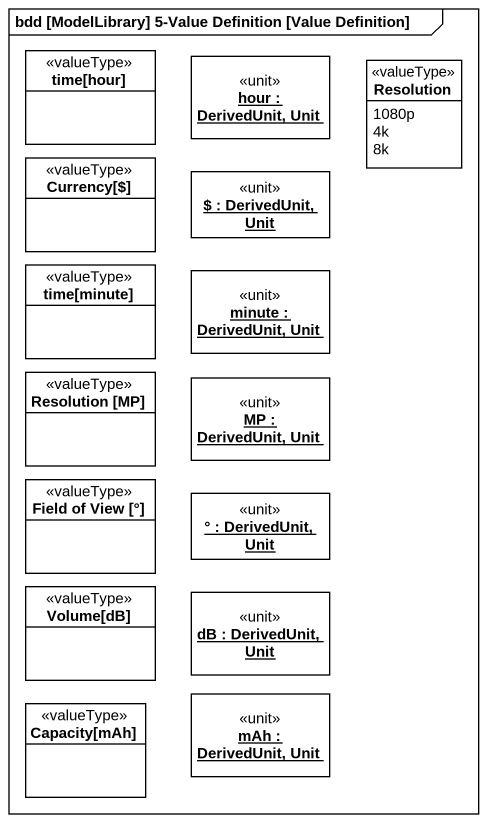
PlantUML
@startuml
mainframe bdd [ModelLibrary] 5-Value Definition [Value Definition]
hide circle
hide empty members
class "time[hour]" as time_hour <<valueType>>
object "hour : DerivedUnit, Unit" as hour <<unit>>
enum Resolution <<valueType>> {
  1080p
  4k
  8k
}
class "Currency[$]" as Currency <<valueType>>
object "$ : DerivedUnit, Unit" as object1 <<unit>>
class "time[minute]" as time_minute <<valueType>>
object "minute : DerivedUnit, Unit" as minute <<unit>>
class "Resolution [MP]" as Resolution_MP <<valueType>>
object "MP : DerivedUnit, Unit" as MP <<unit>>
class "Field of View [°]" as Field_of_View <<valueType>>
object "° : DerivedUnit, Unit" as object2 <<unit>>
class "Volume[dB]" as Volume_dB <<valueType>>
object "dB : DerivedUnit, Unit" as dB <<unit>>
class "Capacity[mAh]" as Capacity_mAh <<valueType>>
object "mAh : DerivedUnit, Unit" as mAh <<unit>>
@enduml
